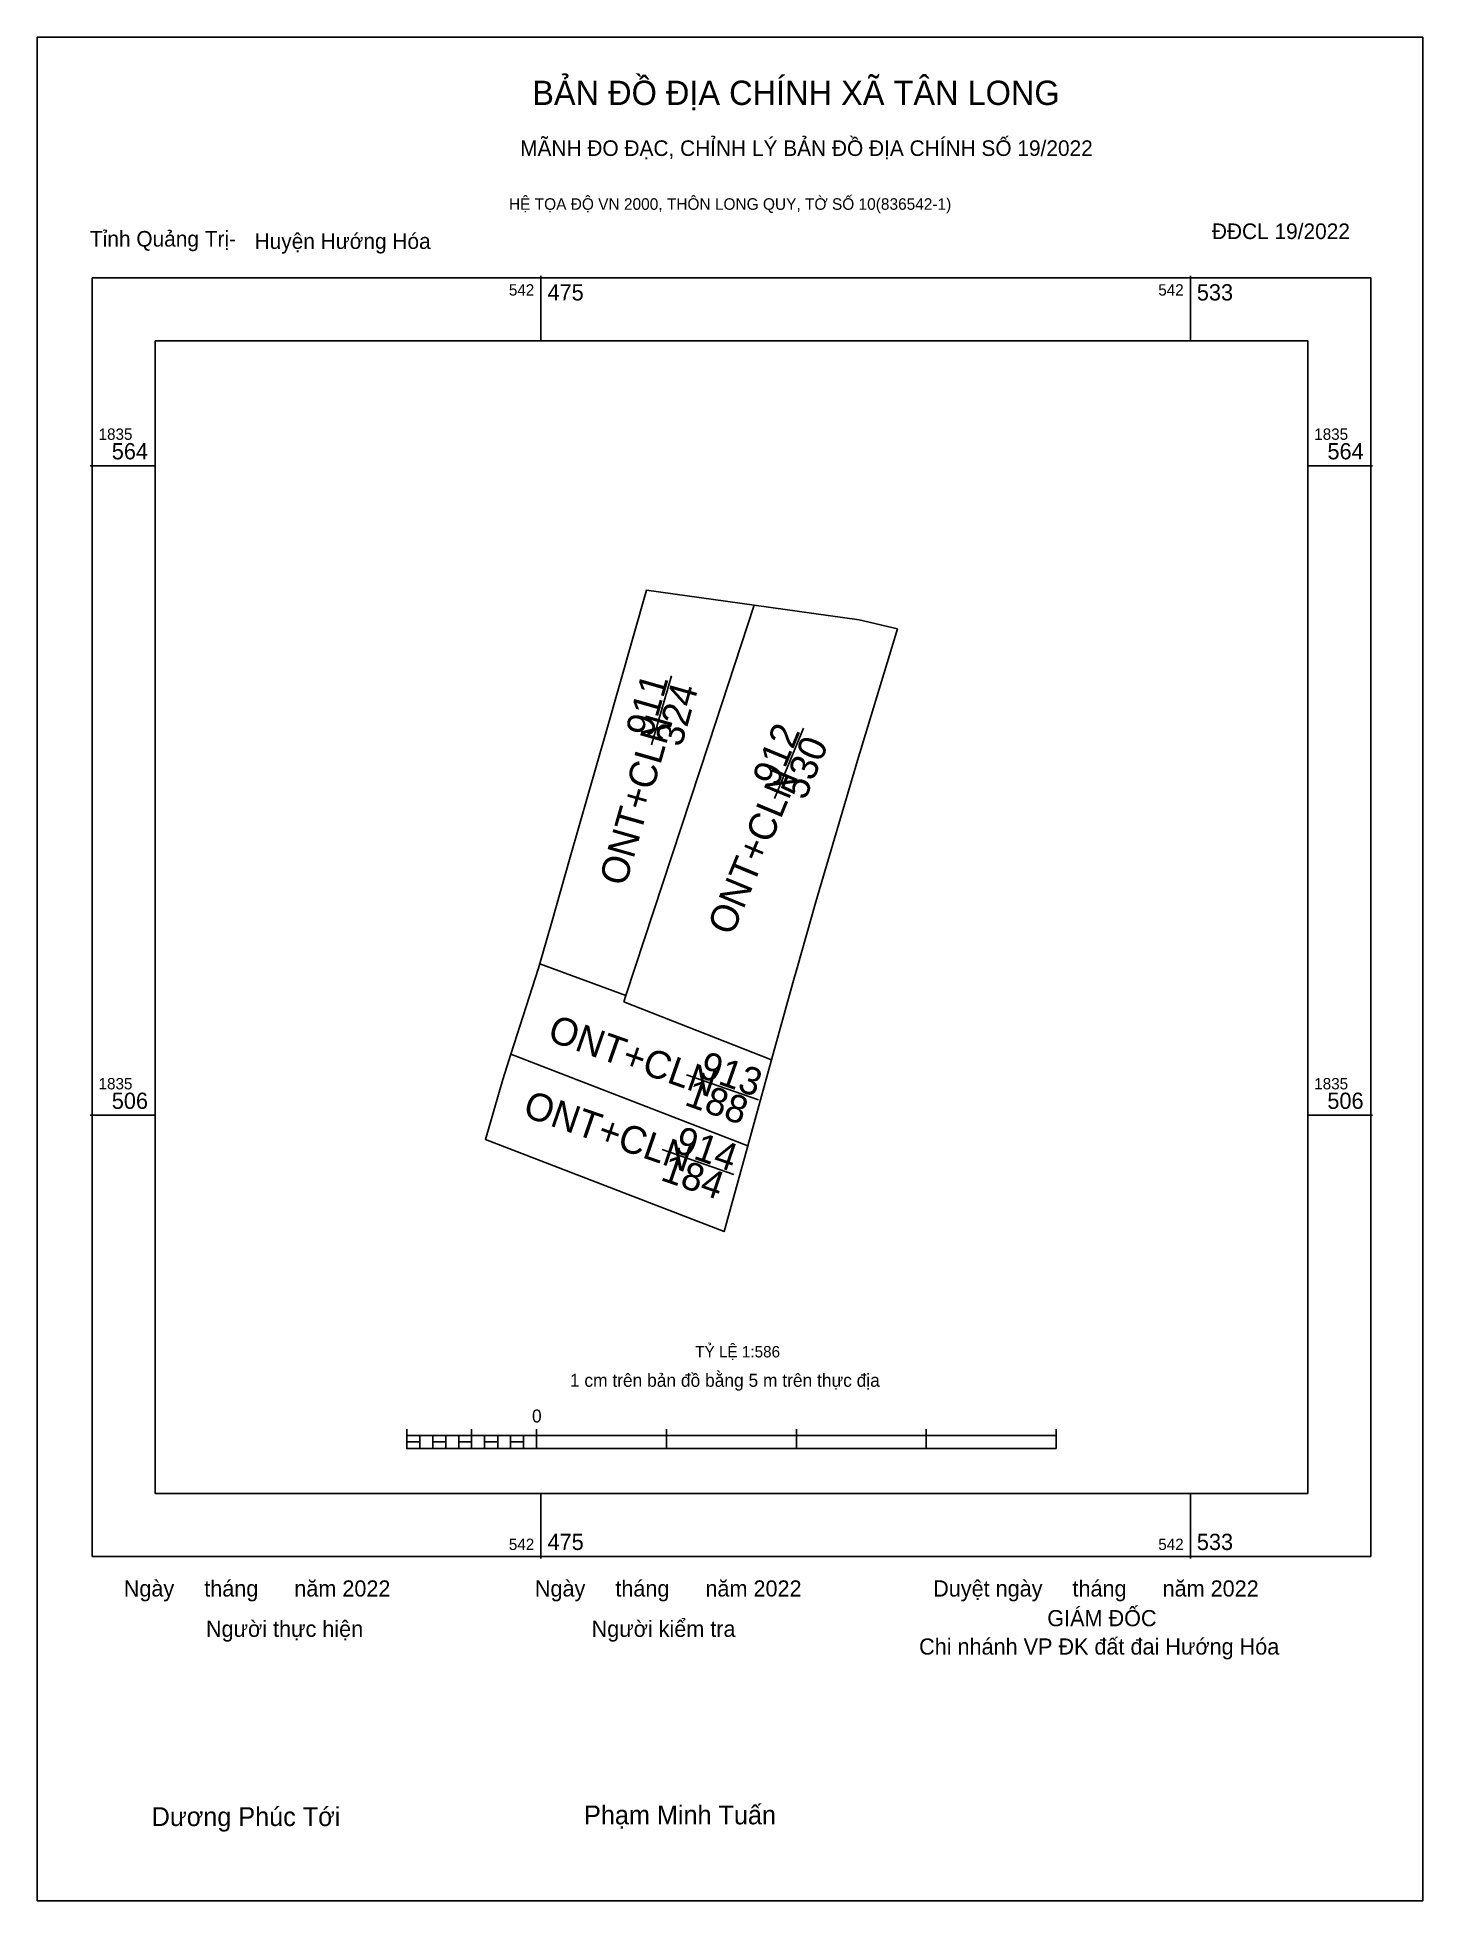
# Model space of a CAD drawing. Extents: x 542430 to 542555, y 1835435 to 1835604.
import ezdxf

# ---------------------------------------------------------------- set-up
doc = ezdxf.new("R2010")
doc.units = 0
for name, color, linetype in [('Level 10', 7, 'Continuous'), ('Level 13', 7, 'Continuous'), ('Level 15', 7, 'Continuous'), ('Level 2', 7, 'Continuous'), ('Level 4', 7, 'Continuous'), ('Level 6', 7, 'Continuous'), ('Level 62', 7, 'Continuous'), ('Level 63', 7, 'Continuous'), ('Level 9', 7, 'Continuous')]:
    doc.layers.add(name, color=color, linetype=linetype)

msp = doc.modelspace()

# ---------------------------------------------------------------- linework, layer by layer
at = {"layer": 'Level 10'}
for p, q in [((542472.5, 1835511.87), (542475, 1835519.64)), ((542493.87, 1835503.61), (542496.01, 1835511.36))]:
    msp.add_line(p, q, dxfattribs=at)
for points in [[(542475, 1835519.64), (542476.16, 1835523.71), (542477.85, 1835529.66), (542481.08, 1835540.97), (542481.08, 1835540.97), (542484.72, 1835553.74), (542494.46, 1835552.39)], [(542472.5, 1835511.87), (542471.76, 1835509.58), (542470.19, 1835504.19), (542491.73, 1835495.86), (542493.87, 1835503.61)]]:
    msp.add_lwpolyline(points, dxfattribs=at)
msp.add_lwpolyline([(542482.69, 1835516.61), (542482.87, 1835517.17), (542490.35, 1835539.91), (542494.46, 1835552.39), (542503.92, 1835551.07), (542507.38, 1835550.26), (542503.78, 1835538.37), (542500.03, 1835525.63), (542498.32, 1835519.67), (542497.94, 1835518.33), (542496.01, 1835511.36)], close=True, dxfattribs=at)
at = {"layer": 'Level 13'}
for p, q in [((542485.2, 1835539.78), (542486.98, 1835546.01)), ((542496.29, 1835534.94), (542498.92, 1835541.3)), ((542488.35, 1835510.02), (542494.84, 1835507.75)), ((542486.15, 1835503.26), (542492.63, 1835501.02))]:
    msp.add_line(p, q, dxfattribs=at)
at = {"layer": 'Level 15'}
msp.add_lwpolyline([(542429.74, 1835603.65), (542554.8, 1835603.65), (542554.8, 1835435.48), (542429.74, 1835435.48)], close=True, dxfattribs=at)
at = {"layer": 'Level 62'}
msp.add_lwpolyline([(542440.37, 1835576.27), (542544.42, 1835576.27), (542544.42, 1835472.23), (542440.37, 1835472.23)], close=True, dxfattribs=at)
at = {"layer": 'Level 63'}
for p, q in [((542475.21, 1835582.13), (542475.21, 1835576.27)), ((542533.83, 1835582.13), (542533.83, 1835576.27)), ((542434.51, 1835564.97), (542440.37, 1835564.97)), ((542544.42, 1835564.97), (542550.28, 1835564.97)), ((542434.51, 1835506.36), (542440.37, 1835506.36)), ((542544.42, 1835506.36), (542550.28, 1835506.36)), ((542463.09, 1835478.05), (542463.09, 1835476.29)), ((542468.95, 1835478.05), (542468.95, 1835476.29)), ((542474.81, 1835478.05), (542474.81, 1835476.29)), ((542486.54, 1835478.05), (542486.54, 1835476.29)), ((542498.26, 1835478.05), (542498.26, 1835476.29)), ((542509.98, 1835478.05), (542509.98, 1835476.29)), ((542521.7, 1835478.05), (542521.7, 1835476.29)), ((542463.09, 1835477.46), (542521.7, 1835477.46)), ((542463.09, 1835476.29), (542521.7, 1835476.29)), ((542464.26, 1835477.46), (542464.26, 1835476.29)), ((542465.44, 1835477.46), (542465.44, 1835476.29)), ((542466.61, 1835477.46), (542466.61, 1835476.29)), ((542467.78, 1835477.46), (542467.78, 1835476.29)), ((542468.95, 1835477.46), (542468.95, 1835476.29)), ((542470.12, 1835477.46), (542470.12, 1835476.29)), ((542471.3, 1835477.46), (542471.3, 1835476.29)), ((542472.47, 1835477.46), (542472.47, 1835476.29)), ((542473.64, 1835477.46), (542473.64, 1835476.29)), ((542474.81, 1835477.46), (542474.81, 1835476.29)), ((542475.21, 1835472.23), (542475.21, 1835466.36)), ((542533.83, 1835472.23), (542533.83, 1835466.36))]:
    msp.add_line(p, q, dxfattribs=at)
for points in [[(542434.7, 1835581.95), (542550.1, 1835581.95), (542550.1, 1835466.55), (542434.7, 1835466.55)], [(542463.09, 1835476.88), (542464.26, 1835476.88), (542464.26, 1835476.29), (542463.09, 1835476.29)], [(542463.09, 1835476.88), (542464.26, 1835476.88), (542464.26, 1835476.29), (542463.09, 1835476.29)], [(542465.44, 1835476.88), (542466.61, 1835476.88), (542466.61, 1835476.29), (542465.44, 1835476.29)], [(542467.78, 1835476.88), (542468.95, 1835476.88), (542468.95, 1835476.29), (542467.78, 1835476.29)], [(542470.12, 1835476.88), (542471.3, 1835476.88), (542471.3, 1835476.29), (542470.12, 1835476.29)], [(542472.47, 1835476.88), (542473.64, 1835476.88), (542473.64, 1835476.29), (542472.47, 1835476.29)]]:
    msp.add_lwpolyline(points, close=True, dxfattribs=at)
at = {"layer": 'Level 9'}
msp.add_line((542472.5, 1835511.87), (542493.87, 1835503.61), dxfattribs=at)
msp.add_lwpolyline([(542482.69, 1835516.61), (542482.87, 1835517.17), (542475.11, 1835520.03)], dxfattribs=at)

# ---------------------------------------------------------------- texts
at = {"layer": 'Level 13'}
for s, rotation, p in [('911', 74.0679, (542485.21, 1835540.37)), ('912', 67.535, (542496.52, 1835535.88)), ('913', 340.6898, (542489.33, 1835509.84)), ('914', 340.9602, (542487.11, 1835503.08))]:
    msp.add_text(s, height=2.5, rotation=rotation, dxfattribs=at).set_placement(p)
at = {"layer": 'Level 2'}
for rotation, p in [(74.0679, (542482.84, 1835526.94)), (67.535, (542492.48, 1835522.47)), (340.6898, (542475.69, 1835513.14)), (340.9602, (542473.46, 1835506.31))]:
    msp.add_text('ONT+CLN', height=2.5, rotation=rotation, dxfattribs=at).set_placement(p)
at = {"layer": 'Level 4'}
for s, rotation, p in [('324', 74.0679, (542487.88, 1835539.52)), ('530', 67.535, (542499.06, 1835534.71)), ('188', 340.6898, (542488.06, 1835507.32)), ('184', 340.9602, (542485.9, 1835500.54))]:
    msp.add_text(s, height=2.5, rotation=rotation, dxfattribs=at).set_placement(p)
at = {"layer": 'Level 6'}
msp.add_text('TỶ LỆ 1:586', height=1.0304, dxfattribs=at).set_placement((542489.13, 1835484.51))
at = {"layer": 'Level 63'}
for s, height, p in [('BẢN ĐỒ ĐỊA CHÍNH XÃ TÂN LONG', 2.1943, (542474.42, 1835597.54)), ('MÃNH ĐO ĐẠC, CHỈNH LÝ BẢN ĐỒ ĐỊA CHÍNH SỐ 19/2022', 1.408, (542473.33, 1835592.94)), ('HỆ TỌA ĐỘ VN 2000, THÔN LONG QUY, TỜ SỐ 10(836542-1)', 1.0423, (542472.32, 1835588.08)), ('542', 1.026, (542472.31, 1835580.34)), ('475', 1.465, (542475.8, 1835579.9)), ('542', 1.026, (542530.93, 1835580.34)), ('533', 1.465, (542534.41, 1835579.9)), ('1835', 1.026, (542435.28, 1835567.32)), ('564', 1.465, (542436.47, 1835565.56)), ('1835', 1.026, (542545.01, 1835567.32)), ('564', 1.465, (542546.2, 1835565.56)), ('1835', 1.026, (542435.28, 1835508.7)), ('1835', 1.026, (542545.01, 1835508.7)), ('506', 1.465, (542436.47, 1835506.94)), ('506', 1.465, (542546.19, 1835506.94)), ('1 cm trên bản đồ bằng 5 m trên thực địa', 1.1723, (542477.82, 1835481.86)), ('0', 1.17, (542474.4, 1835478.64)), ('542', 1.026, (542472.31, 1835467.13)), ('475', 1.465, (542475.8, 1835467.13)), ('542', 1.026, (542530.93, 1835467.13)), ('533', 1.465, (542534.41, 1835467.13)), ('Ngày     tháng      năm 2022', 1.4585, (542437.55, 1835462.93)), ('Ngày     tháng      năm 2022', 1.4585, (542474.66, 1835462.93)), ('Duyệt ngày     tháng      năm 2022', 1.4585, (542510.61, 1835462.93)), ('Người kiểm tra', 1.4585, (542479.78, 1835459.29)), ('GIÁM ĐỐC', 1.459, (542520.91, 1835460.25)), ('Người thực hiện', 1.4585, (542444.97, 1835459.29)), ('Chi nhánh VP ĐK đất đai Hướng Hóa', 1.4585, (542509.34, 1835457.69)), ('Phạm Minh Tuấn', 1.7012, (542479.1, 1835442.37)), ('Dương Phúc Tới', 1.7012, (542440.07, 1835442.22))]:
    msp.add_text(s, height=height, dxfattribs=at).set_placement(p)
at = {"layer": 'Level 9'}
for s, p in [('Tỉnh Quảng Trị-', (542434.5, 1835584.76)), ('Huyện Hướng Hóa', (542449.36, 1835584.55)), ('ĐĐCL 19/2022', (542535.77, 1835585.44))]:
    msp.add_text(s, height=1.408, dxfattribs=at).set_placement(p)

doc.saveas('drawing.dxf')
